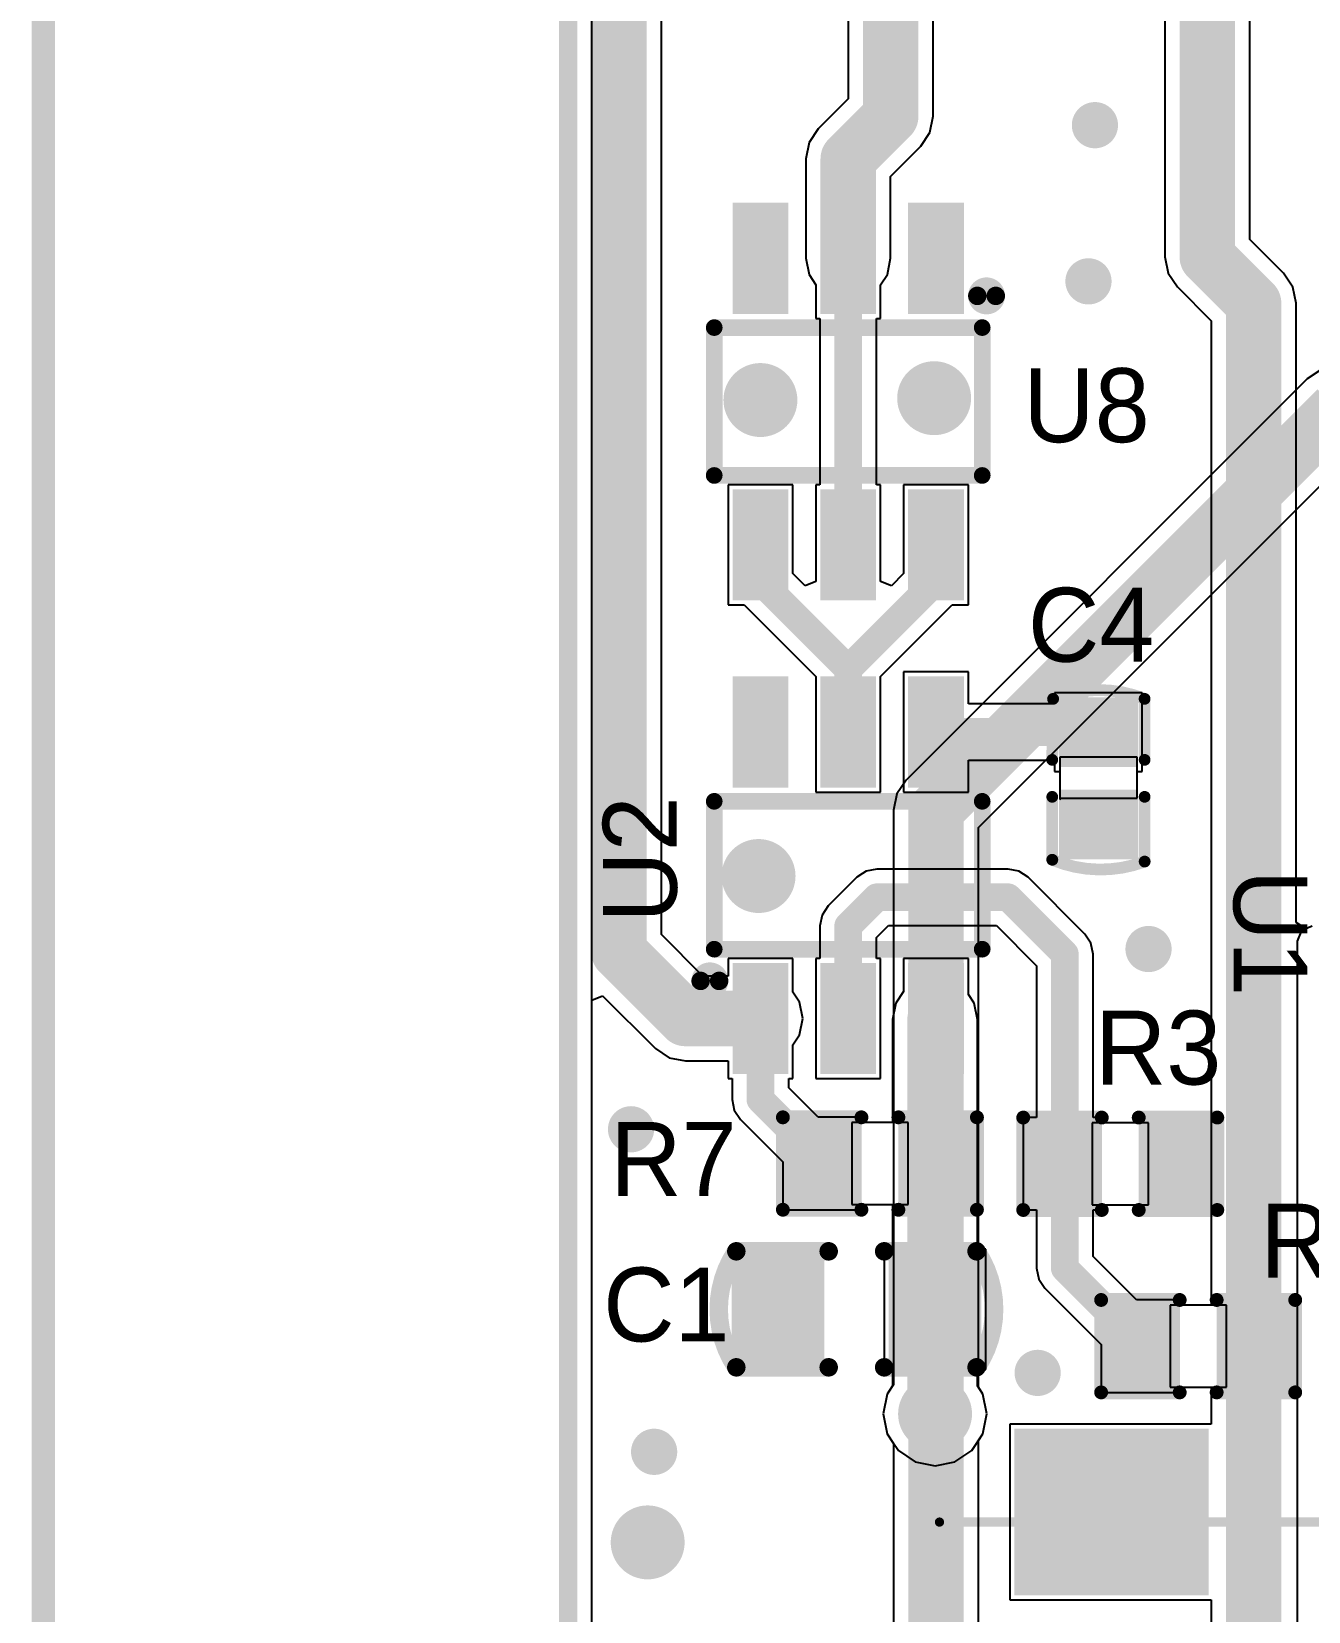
# Model space of a CAD drawing. Extents: x 10.58 to 11.54, y 9.91 to 15.27.
# Drawn here: x 10.598 to 11.142, y 11.037 to 11.71 of the extents above; entities that cross this region are included whole.
import ezdxf

# ---------------------------------------------------------------- set-up
doc = ezdxf.new("R2010")
doc.units = 0
doc.layers.get('0').update_dxf_attribs({"linetype": 'CONTINUOUS'})
for name, color, linetype in [('BOTTOMLAYER', 5, 'CONTINUOUS'), ('KEEPOUTLAYER', 6, 'CONTINUOUS'), ('MULTILAYER', 9, 'CONTINUOUS'), ('TOPLAYER', 1, 'CONTINUOUS'), ('TOPOVERLAY', 2, 'CONTINUOUS'), ('TOPPASTE', 8, 'CONTINUOUS'), ('TOPSOLDER', 216, 'CONTINUOUS'), ('VIAHOLELAYER', 16, 'CONTINUOUS')]:
    doc.layers.add(name, color=color, linetype=linetype)

# ---------------------------------------------------------------- blocks, each defined once
blk = doc.blocks.new('SOT_23_6L_8')
at = {"layer": 'TOPLAYER'}
for points in [[(-0.045276, 0.080709), (-0.045276, 0.041339), (-0.029528, 0.080709), (-0.029528, 0.041339)], [(-0.007874, 0.080709), (-0.007874, 0.041339), (0.007874, 0.080709), (0.007874, 0.041339)], [(0.029528, 0.080709), (0.029528, 0.041339), (0.045276, 0.080709), (0.045276, 0.041339)], [(-0.045276, -0.041339), (-0.045276, -0.080709), (-0.029528, -0.041339), (-0.029528, -0.080709)], [(-0.007874, -0.041339), (-0.007874, -0.080709), (0.007874, -0.041339), (0.007874, -0.080709)], [(0.029528, -0.041339), (0.029528, -0.080709), (0.045276, -0.041339), (0.045276, -0.080709)]]:
    blk.add_solid(points, dxfattribs=at)
at = {"layer": 'TOPOVERLAY', "const_width": 0.007087}
for points in [[(-0.057087, -0.031496), (-0.057087, 0.031496)], [(-0.057087, 0.031496), (0.057087, 0.031496)], [(0.057087, -0.031496), (0.057087, 0.031496)], [(-0.057087, -0.031496), (0.057087, -0.031496)]]:
    blk.add_lwpolyline(points, dxfattribs=at)
at = {"layer": 'TOPOVERLAY'}
for points, const_width in [([(-0.058858, 0.031496, 1), (-0.055315, 0.031496, 1)], 0.003543), ([(-0.058858, 0.031496, 1), (-0.055315, 0.031496, 1)], 0.003543), ([(0.055315, 0.031496, 1), (0.058858, 0.031496, 1)], 0.003543), ([(0.055315, 0.031496, 1), (0.058858, 0.031496, 1)], 0.003543), ([(-0.058858, -0.031496, 1), (-0.055315, -0.031496, 1)], 0.003543), ([(-0.058858, -0.031496, 1), (-0.055315, -0.031496, 1)], 0.003543), ([(0.055315, -0.031496, 1), (0.058858, -0.031496, 1)], 0.003543), ([(0.055315, -0.031496, 1), (0.058858, -0.031496, 1)], 0.003543), ([(-0.055, -0.045, 1), (-0.062874, -0.045, 1)], 0.007874), ([(-0.064842, -0.045, 1), (-0.060906, -0.045, 1)], 0.003937), ([(-0.056968, -0.045, 1), (-0.053032, -0.045, 1)], 0.003937)]:
    blk.add_lwpolyline(points, format="xyb", close=True, dxfattribs=dict(at, const_width=const_width))
at = {"layer": 'TOPPASTE'}
for points in [[(-0.045276, 0.080709), (-0.045276, 0.041339), (-0.029528, 0.080709), (-0.029528, 0.041339)], [(-0.007874, 0.080709), (-0.007874, 0.041339), (0.007874, 0.080709), (0.007874, 0.041339)], [(0.029528, 0.080709), (0.029528, 0.041339), (0.045276, 0.080709), (0.045276, 0.041339)], [(-0.045276, -0.041339), (-0.045276, -0.080709), (-0.029528, -0.041339), (-0.029528, -0.080709)], [(-0.007874, -0.041339), (-0.007874, -0.080709), (0.007874, -0.041339), (0.007874, -0.080709)], [(0.029528, -0.041339), (0.029528, -0.080709), (0.045276, -0.041339), (0.045276, -0.080709)]]:
    blk.add_solid(points, dxfattribs=at)
at = {"layer": 'TOPSOLDER'}
for points in [[(-0.049276, 0.084709), (-0.049276, 0.037339), (-0.025528, 0.084709), (-0.025528, 0.037339)], [(-0.011874, 0.084709), (-0.011874, 0.037339), (0.011874, 0.084709), (0.011874, 0.037339)], [(0.025528, 0.084709), (0.025528, 0.037339), (0.049276, 0.084709), (0.049276, 0.037339)], [(-0.049276, -0.037339), (-0.049276, -0.084709), (-0.025528, -0.037339), (-0.025528, -0.084709)], [(-0.011874, -0.037339), (-0.011874, -0.084709), (0.011874, -0.037339), (0.011874, -0.084709)], [(0.025528, -0.037339), (0.025528, -0.084709), (0.049276, -0.037339), (0.049276, -0.084709)]]:
    blk.add_solid(points, dxfattribs=at)
blk = doc.blocks.new('R_0402_32')
at = {"layer": 'TOPLAYER'}
for p, q in [((0.017, 0.0175), (-0.007, 0.0175)), ((-0.007, 0.0175), (-0.007, -0.0175)), ((0.017, -0.0175), (0.017, 0.0175)), ((-0.007, -0.0175), (0.017, -0.0175))]:
    blk.add_line(p, q, dxfattribs=at)
for points in [[(-0.006811, -0.01378), (-0.006811, 0.01378), (-0.030433, -0.01378), (-0.030433, 0.01378)], [(0.040433, -0.01378), (0.040433, 0.01378), (0.016811, -0.01378), (0.016811, 0.01378)]]:
    blk.add_solid(points, dxfattribs=at)
at = {"layer": 'TOPOVERLAY', "const_width": 0.005906}
for points in [[(-0.036339, 0.019685), (-0.002874, 0.019685)], [(-0.036339, -0.019685), (-0.036339, 0.019685)], [(0.012874, 0.019685), (0.046339, 0.019685)], [(0.046339, -0.019685), (0.046339, 0.019685)], [(-0.036339, -0.019685), (-0.002874, -0.019685)], [(0.012874, -0.019685), (0.046339, -0.019685)]]:
    blk.add_lwpolyline(points, dxfattribs=at)
at = {"layer": 'TOPOVERLAY', "const_width": 0.002953}
for points in [[(-0.037815, 0.019685, 1), (-0.034862, 0.019685, 1)], [(-0.037815, 0.019685, 1), (-0.034862, 0.019685, 1)], [(-0.00435, 0.019685, 1), (-0.001398, 0.019685, 1)], [(0.011398, 0.019685, 1), (0.01435, 0.019685, 1)], [(0.044862, 0.019685, 1), (0.047815, 0.019685, 1)], [(0.044862, 0.019685, 1), (0.047815, 0.019685, 1)], [(-0.037815, -0.019685, 1), (-0.034862, -0.019685, 1)], [(-0.037815, -0.019685, 1), (-0.034862, -0.019685, 1)], [(-0.00435, -0.019685, 1), (-0.001398, -0.019685, 1)], [(0.011398, -0.019685, 1), (0.01435, -0.019685, 1)], [(0.044862, -0.019685, 1), (0.047815, -0.019685, 1)], [(0.044862, -0.019685, 1), (0.047815, -0.019685, 1)]]:
    blk.add_lwpolyline(points, format="xyb", close=True, dxfattribs=at)
at = {"layer": 'TOPPASTE'}
for points in [[(-0.006811, -0.01378), (-0.006811, 0.01378), (-0.030433, -0.01378), (-0.030433, 0.01378)], [(0.040433, -0.01378), (0.040433, 0.01378), (0.016811, -0.01378), (0.016811, 0.01378)]]:
    blk.add_solid(points, dxfattribs=at)
at = {"layer": 'TOPSOLDER'}
for points in [[(-0.002811, -0.01778), (-0.002811, 0.01778), (-0.034433, -0.01778), (-0.034433, 0.01778)], [(0.044433, -0.01778), (0.044433, 0.01778), (0.012811, -0.01778), (0.012811, 0.01778)]]:
    blk.add_solid(points, dxfattribs=at)
blk = doc.blocks.new('R_0402_33')
at = {"layer": 'TOPLAYER'}
for p, q in [((0.017, 0.0175), (-0.007, 0.0175)), ((-0.007, 0.0175), (-0.007, -0.0175)), ((0.017, -0.0175), (0.017, 0.0175)), ((-0.007, -0.0175), (0.017, -0.0175))]:
    blk.add_line(p, q, dxfattribs=at)
for points in [[(-0.006811, -0.01378), (-0.006811, 0.01378), (-0.030433, -0.01378), (-0.030433, 0.01378)], [(0.040433, -0.01378), (0.040433, 0.01378), (0.016811, -0.01378), (0.016811, 0.01378)]]:
    blk.add_solid(points, dxfattribs=at)
at = {"layer": 'TOPOVERLAY', "const_width": 0.005906}
for points in [[(-0.002874, 0.019685), (-0.036339, 0.019685)], [(-0.036339, 0.019685), (-0.036339, -0.019685)], [(0.046339, 0.019685), (0.012874, 0.019685)], [(0.046339, 0.019685), (0.046339, -0.019685)], [(-0.002874, -0.019685), (-0.036339, -0.019685)], [(0.046339, -0.019685), (0.012874, -0.019685)]]:
    blk.add_lwpolyline(points, dxfattribs=at)
at = {"layer": 'TOPOVERLAY', "const_width": 0.002953}
for points in [[(-0.037815, 0.019685, 1), (-0.034862, 0.019685, 1)], [(-0.037815, 0.019685, 1), (-0.034862, 0.019685, 1)], [(-0.00435, 0.019685, 1), (-0.001398, 0.019685, 1)], [(0.011398, 0.019685, 1), (0.01435, 0.019685, 1)], [(0.044862, 0.019685, 1), (0.047815, 0.019685, 1)], [(0.044862, 0.019685, 1), (0.047815, 0.019685, 1)], [(-0.037815, -0.019685, 1), (-0.034862, -0.019685, 1)], [(-0.037815, -0.019685, 1), (-0.034862, -0.019685, 1)], [(-0.00435, -0.019685, 1), (-0.001398, -0.019685, 1)], [(0.011398, -0.019685, 1), (0.01435, -0.019685, 1)], [(0.044862, -0.019685, 1), (0.047815, -0.019685, 1)], [(0.044862, -0.019685, 1), (0.047815, -0.019685, 1)]]:
    blk.add_lwpolyline(points, format="xyb", close=True, dxfattribs=at)
at = {"layer": 'TOPPASTE'}
for points in [[(-0.006811, -0.01378), (-0.006811, 0.01378), (-0.030433, -0.01378), (-0.030433, 0.01378)], [(0.040433, -0.01378), (0.040433, 0.01378), (0.016811, -0.01378), (0.016811, 0.01378)]]:
    blk.add_solid(points, dxfattribs=at)
at = {"layer": 'TOPSOLDER'}
for points in [[(-0.002811, -0.01778), (-0.002811, 0.01778), (-0.034433, -0.01778), (-0.034433, 0.01778)], [(0.044433, -0.01778), (0.044433, 0.01778), (0.012811, -0.01778), (0.012811, 0.01778)]]:
    blk.add_solid(points, dxfattribs=at)
blk = doc.blocks.new('TU1501WNR_3PS_VOID___NL_37')
at = {"layer": 'TOPLAYER'}
for points in [[(0.074803, -0.00315), (0.102362, -0.00315), (0.074803, 0.130709), (0.102362, 0.130709)], [(0.133858, -0.00315), (0.161417, -0.00315), (0.133858, 0.130709), (0.161417, 0.130709)], [(0.192913, -0.00315), (0.220472, -0.00315), (0.192913, 0.130709), (0.220472, 0.130709)], [(-0.035827, -0.133402), (0.027165, -0.133402), (-0.035827, -0.058598), (0.027165, -0.058598)], [(0.268504, -0.133402), (0.331496, -0.133402), (0.268504, -0.058598), (0.331496, -0.058598)]]:
    blk.add_solid(points, dxfattribs=at)
at = {"layer": 'TOPOVERLAY', "const_width": 0.005906}
blk.add_lwpolyline([(0.054521, 0.047968, -64.078045), (0.054553, 0.049)], format="xyb", dxfattribs=at)
at = {"layer": 'TOPOVERLAY'}
for points, const_width in [([(0.053044, 0.047968, 1), (0.055997, 0.047968, 1)], 0.002953), ([(0.053076, 0.049, 1), (0.056029, 0.049, 1)], 0.002953), ([(-0.000984, 0, 1), (0.000984, 0, 1)], 0.001969), ([(-0.000984, 0, 1), (0.000984, 0, 1)], 0.001969), ([(0.294016, 0, 1), (0.295984, 0, 1)], 0.001969), ([(0.294016, 0, 1), (0.295984, 0, 1)], 0.001969), ([(-0.000984, -0.169291, 1), (0.000984, -0.169291, 1)], 0.001969), ([(-0.000984, -0.169291, 1), (0.000984, -0.169291, 1)], 0.001969), ([(0.294016, -0.169291, 1), (0.295984, -0.169291, 1)], 0.001969), ([(0.294016, -0.169291, 1), (0.295984, -0.169291, 1)], 0.001969)]:
    blk.add_lwpolyline(points, format="xyb", close=True, dxfattribs=dict(at, const_width=const_width))
at = {"layer": 'TOPOVERLAY', "const_width": 0.003937}
for points in [[(0.295, 0), (0, 0)], [(0, -0.169291), (0, 0)], [(0.295, -0.169291), (0.295, 0)], [(0.295, -0.169291), (0, -0.169291)]]:
    blk.add_lwpolyline(points, dxfattribs=at)
at = {"layer": 'TOPPASTE'}
for points in [[(0.074803, -0.00315), (0.102362, -0.00315), (0.074803, 0.130709), (0.102362, 0.130709)], [(0.133858, -0.00315), (0.161417, -0.00315), (0.133858, 0.130709), (0.161417, 0.130709)], [(0.192913, -0.00315), (0.220472, -0.00315), (0.192913, 0.130709), (0.220472, 0.130709)], [(-0.035827, -0.133402), (0.027165, -0.133402), (-0.035827, -0.058598), (0.027165, -0.058598)], [(0.268504, -0.133402), (0.331496, -0.133402), (0.268504, -0.058598), (0.331496, -0.058598)]]:
    blk.add_solid(points, dxfattribs=at)
at = {"layer": 'TOPSOLDER'}
for points in [[(0.070803, -0.00715), (0.106362, -0.00715), (0.070803, 0.134709), (0.106362, 0.134709)], [(0.129858, -0.00715), (0.165417, -0.00715), (0.129858, 0.134709), (0.165417, 0.134709)], [(0.188913, -0.00715), (0.224472, -0.00715), (0.188913, 0.134709), (0.224472, 0.134709)], [(-0.039827, -0.137402), (0.031165, -0.137402), (-0.039827, -0.054599), (0.031165, -0.054599)], [(0.264504, -0.137402), (0.335496, -0.137402), (0.264504, -0.054599), (0.335496, -0.054599)]]:
    blk.add_solid(points, dxfattribs=at)
blk = doc.blocks.new('C_0402_48')
at = {"layer": 'TOPLAYER'}
for p, q in [((0.008518, 0.0165), (-0.008982, 0.0165)), ((-0.008982, 0.0165), (-0.008982, -0.0165)), ((0.008518, -0.016), (0.008518, 0.0165)), ((-0.008982, -0.0165), (0.009018, -0.0165)), ((0.009018, -0.0165), (0.008518, -0.016))]:
    blk.add_line(p, q, dxfattribs=at)
for points in [[(-0.00884, -0.012795), (-0.00884, 0.012795), (-0.030494, -0.012795), (-0.030494, 0.012795)], [(0.03053, -0.012795), (0.03053, 0.012795), (0.008876, -0.012795), (0.008876, 0.012795)]]:
    blk.add_solid(points, dxfattribs=at)
at = {"layer": 'TOPOVERLAY', "const_width": 0.005}
for points in [[(-0.03382, -0.019341, -0.193022), (-0.033854, 0.01965)], [(0.035464, 0.019716, -0.191665), (0.034708, -0.019637)]]:
    blk.add_lwpolyline(points, format="xyb", dxfattribs=at)
at = {"layer": 'TOPOVERLAY', "const_width": 0.0025}
for points in [[(-0.035104, 0.01965, 1), (-0.032604, 0.01965, 1)], [(-0.03509, 0.019685, 1), (-0.03259, 0.019685, 1)], [(-0.009106, 0.019685, 1), (-0.006606, 0.019685, 1)], [(0.006642, 0.019685, 1), (0.009142, 0.019685, 1)], [(0.034214, 0.019716, 1), (0.036714, 0.019716, 1)], [(0.034225, 0.019685, 1), (0.036726, 0.019685, 1)], [(-0.03509, -0.019291, 1), (-0.03259, -0.019291, 1)], [(-0.03507, -0.019341, 1), (-0.03257, -0.019341, 1)], [(-0.009106, -0.019685, 1), (-0.006606, -0.019685, 1)], [(0.006642, -0.019685, 1), (0.009142, -0.019685, 1)], [(0.033438, -0.019685, 1), (0.035938, -0.019685, 1)], [(0.033458, -0.019637, 1), (0.035958, -0.019637, 1)]]:
    blk.add_lwpolyline(points, format="xyb", close=True, dxfattribs=at)
at = {"layer": 'TOPOVERLAY', "const_width": 0.005}
for points in [[(-0.007856, 0.019685), (-0.03384, 0.019685)], [(0.035476, 0.019685), (0.007892, 0.019685)], [(-0.007856, -0.019685), (-0.03384, -0.019291)], [(0.034688, -0.019685), (0.007892, -0.019685)]]:
    blk.add_lwpolyline(points, dxfattribs=at)
at = {"layer": 'TOPPASTE'}
for points in [[(-0.00884, -0.012795), (-0.00884, 0.012795), (-0.030494, -0.012795), (-0.030494, 0.012795)], [(0.03053, -0.012795), (0.03053, 0.012795), (0.008876, -0.012795), (0.008876, 0.012795)]]:
    blk.add_solid(points, dxfattribs=at)
at = {"layer": 'TOPSOLDER'}
for points in [[(-0.00484, -0.016795), (-0.00484, 0.016795), (-0.034494, -0.016795), (-0.034494, 0.016795)], [(0.03453, -0.016795), (0.03453, 0.016795), (0.004876, -0.016795), (0.004876, 0.016795)]]:
    blk.add_solid(points, dxfattribs=at)
blk = doc.blocks.new('C_0603_51')
at = {"layer": 'TOPLAYER'}
for points in [[(-0.017717, -0.019685), (-0.017717, 0.019685), (-0.049213, -0.019685), (-0.049213, 0.019685)], [(0.049213, -0.019685), (0.049213, 0.019685), (0.017717, -0.019685), (0.017717, 0.019685)]]:
    blk.add_solid(points, dxfattribs=at)
at = {"layer": 'TOPOVERLAY', "const_width": 0.007874}
for points in [[(-0.051181, -0.024708, -0.302775), (-0.051181, 0.024708)], [(0.051181, 0.024708, -0.302775), (0.051181, -0.024708)]]:
    blk.add_lwpolyline(points, format="xyb", dxfattribs=at)
at = {"layer": 'TOPOVERLAY', "const_width": 0.003937}
for points in [[(-0.05315, 0.024708, 1), (-0.049213, 0.024708, 1)], [(-0.05315, 0.024708, 1), (-0.049213, 0.024708, 1)], [(-0.01378, 0.024708, 1), (-0.009843, 0.024708, 1)], [(0.009843, 0.024708, 1), (0.01378, 0.024708, 1)], [(0.049213, 0.024708, 1), (0.05315, 0.024708, 1)], [(0.049213, 0.024708, 1), (0.05315, 0.024708, 1)], [(-0.05315, -0.024708, 1), (-0.049213, -0.024708, 1)], [(-0.05315, -0.024708, 1), (-0.049213, -0.024708, 1)], [(-0.01378, -0.024708, 1), (-0.009843, -0.024708, 1)], [(0.009843, -0.024708, 1), (0.01378, -0.024708, 1)], [(0.049213, -0.024708, 1), (0.05315, -0.024708, 1)], [(0.049213, -0.024708, 1), (0.05315, -0.024708, 1)]]:
    blk.add_lwpolyline(points, format="xyb", close=True, dxfattribs=at)
at = {"layer": 'TOPOVERLAY', "const_width": 0.007874}
for points in [[(-0.011811, 0.024708), (-0.051181, 0.024708)], [(0.051181, 0.024708), (0.011811, 0.024708)], [(-0.011811, -0.024708), (-0.051181, -0.024708)], [(0.051181, -0.024708), (0.011811, -0.024708)]]:
    blk.add_lwpolyline(points, dxfattribs=at)
at = {"layer": 'TOPPASTE'}
for points in [[(-0.017717, -0.019685), (-0.017717, 0.019685), (-0.049213, -0.019685), (-0.049213, 0.019685)], [(0.049213, -0.019685), (0.049213, 0.019685), (0.017717, -0.019685), (0.017717, 0.019685)]]:
    blk.add_solid(points, dxfattribs=at)
at = {"layer": 'TOPSOLDER'}
for points in [[(-0.013717, -0.023685), (-0.013717, 0.023685), (-0.053213, -0.023685), (-0.053213, 0.023685)], [(0.053213, -0.023685), (0.053213, 0.023685), (0.013717, -0.023685), (0.013717, 0.023685)]]:
    blk.add_solid(points, dxfattribs=at)
blk = doc.blocks.new('R_0402_56')
at = {"layer": 'TOPLAYER'}
for p, q in [((0.017, 0.0175), (-0.007, 0.0175)), ((-0.007, 0.0175), (-0.007, -0.0175)), ((0.017, -0.0175), (0.017, 0.0175)), ((-0.007, -0.0175), (0.017, -0.0175))]:
    blk.add_line(p, q, dxfattribs=at)
for points in [[(-0.006811, -0.01378), (-0.006811, 0.01378), (-0.030433, -0.01378), (-0.030433, 0.01378)], [(0.040433, -0.01378), (0.040433, 0.01378), (0.016811, -0.01378), (0.016811, 0.01378)]]:
    blk.add_solid(points, dxfattribs=at)
at = {"layer": 'TOPOVERLAY', "const_width": 0.005906}
for points in [[(-0.036339, 0.019685), (-0.002874, 0.019685)], [(-0.036339, -0.019685), (-0.036339, 0.019685)], [(0.012874, 0.019685), (0.046339, 0.019685)], [(0.046339, -0.019685), (0.046339, 0.019685)], [(-0.036339, -0.019685), (-0.002874, -0.019685)], [(0.012874, -0.019685), (0.046339, -0.019685)]]:
    blk.add_lwpolyline(points, dxfattribs=at)
at = {"layer": 'TOPOVERLAY', "const_width": 0.002953}
for points in [[(-0.037815, 0.019685, 1), (-0.034862, 0.019685, 1)], [(-0.037815, 0.019685, 1), (-0.034862, 0.019685, 1)], [(-0.00435, 0.019685, 1), (-0.001398, 0.019685, 1)], [(0.011398, 0.019685, 1), (0.01435, 0.019685, 1)], [(0.044862, 0.019685, 1), (0.047815, 0.019685, 1)], [(0.044862, 0.019685, 1), (0.047815, 0.019685, 1)], [(-0.037815, -0.019685, 1), (-0.034862, -0.019685, 1)], [(-0.037815, -0.019685, 1), (-0.034862, -0.019685, 1)], [(-0.00435, -0.019685, 1), (-0.001398, -0.019685, 1)], [(0.011398, -0.019685, 1), (0.01435, -0.019685, 1)], [(0.044862, -0.019685, 1), (0.047815, -0.019685, 1)], [(0.044862, -0.019685, 1), (0.047815, -0.019685, 1)]]:
    blk.add_lwpolyline(points, format="xyb", close=True, dxfattribs=at)
at = {"layer": 'TOPPASTE'}
for points in [[(-0.006811, -0.01378), (-0.006811, 0.01378), (-0.030433, -0.01378), (-0.030433, 0.01378)], [(0.040433, -0.01378), (0.040433, 0.01378), (0.016811, -0.01378), (0.016811, 0.01378)]]:
    blk.add_solid(points, dxfattribs=at)
at = {"layer": 'TOPSOLDER'}
for points in [[(-0.002811, -0.01778), (-0.002811, 0.01778), (-0.034433, -0.01778), (-0.034433, 0.01778)], [(0.044433, -0.01778), (0.044433, 0.01778), (0.012811, -0.01778), (0.012811, 0.01778)]]:
    blk.add_solid(points, dxfattribs=at)
blk = doc.blocks.new('SOT_23_6L_61')
at = {"layer": 'TOPLAYER'}
for points in [[(-0.045276, 0.080709), (-0.045276, 0.041339), (-0.029528, 0.080709), (-0.029528, 0.041339)], [(-0.007874, 0.080709), (-0.007874, 0.041339), (0.007874, 0.080709), (0.007874, 0.041339)], [(0.029528, 0.080709), (0.029528, 0.041339), (0.045276, 0.080709), (0.045276, 0.041339)], [(-0.045276, -0.041339), (-0.045276, -0.080709), (-0.029528, -0.041339), (-0.029528, -0.080709)], [(-0.007874, -0.041339), (-0.007874, -0.080709), (0.007874, -0.041339), (0.007874, -0.080709)], [(0.029528, -0.041339), (0.029528, -0.080709), (0.045276, -0.041339), (0.045276, -0.080709)]]:
    blk.add_solid(points, dxfattribs=at)
at = {"layer": 'TOPOVERLAY', "const_width": 0.007087}
for points in [[(-0.057087, 0.031496), (-0.057087, -0.031496)], [(0.057087, 0.031496), (-0.057087, 0.031496)], [(0.057087, 0.031496), (0.057087, -0.031496)], [(0.057087, -0.031496), (-0.057087, -0.031496)]]:
    blk.add_lwpolyline(points, dxfattribs=at)
at = {"layer": 'TOPOVERLAY'}
for points, const_width in [([(-0.058858, 0.031496, 1), (-0.055315, 0.031496, 1)], 0.003543), ([(-0.058858, 0.031496, 1), (-0.055315, 0.031496, 1)], 0.003543), ([(0.055315, 0.031496, 1), (0.058858, 0.031496, 1)], 0.003543), ([(0.055315, 0.031496, 1), (0.058858, 0.031496, 1)], 0.003543), ([(-0.058858, -0.031496, 1), (-0.055315, -0.031496, 1)], 0.003543), ([(-0.058858, -0.031496, 1), (-0.055315, -0.031496, 1)], 0.003543), ([(0.055315, -0.031496, 1), (0.058858, -0.031496, 1)], 0.003543), ([(0.055315, -0.031496, 1), (0.058858, -0.031496, 1)], 0.003543), ([(-0.055, -0.045, 1), (-0.062874, -0.045, 1)], 0.007874), ([(-0.064842, -0.045, 1), (-0.060906, -0.045, 1)], 0.003937), ([(-0.056968, -0.045, 1), (-0.053032, -0.045, 1)], 0.003937)]:
    blk.add_lwpolyline(points, format="xyb", close=True, dxfattribs=dict(at, const_width=const_width))
at = {"layer": 'TOPPASTE'}
for points in [[(-0.045276, 0.080709), (-0.045276, 0.041339), (-0.029528, 0.080709), (-0.029528, 0.041339)], [(-0.007874, 0.080709), (-0.007874, 0.041339), (0.007874, 0.080709), (0.007874, 0.041339)], [(0.029528, 0.080709), (0.029528, 0.041339), (0.045276, 0.080709), (0.045276, 0.041339)], [(-0.045276, -0.041339), (-0.045276, -0.080709), (-0.029528, -0.041339), (-0.029528, -0.080709)], [(-0.007874, -0.041339), (-0.007874, -0.080709), (0.007874, -0.041339), (0.007874, -0.080709)], [(0.029528, -0.041339), (0.029528, -0.080709), (0.045276, -0.041339), (0.045276, -0.080709)]]:
    blk.add_solid(points, dxfattribs=at)
at = {"layer": 'TOPSOLDER'}
for points in [[(-0.049276, 0.084709), (-0.049276, 0.037339), (-0.025528, 0.084709), (-0.025528, 0.037339)], [(-0.011874, 0.084709), (-0.011874, 0.037339), (0.011874, 0.084709), (0.011874, 0.037339)], [(0.025528, 0.084709), (0.025528, 0.037339), (0.049276, 0.084709), (0.049276, 0.037339)], [(-0.049276, -0.037339), (-0.049276, -0.084709), (-0.025528, -0.037339), (-0.025528, -0.084709)], [(-0.011874, -0.037339), (-0.011874, -0.084709), (0.011874, -0.037339), (0.011874, -0.084709)], [(0.025528, -0.037339), (0.025528, -0.084709), (0.049276, -0.037339), (0.049276, -0.084709)]]:
    blk.add_solid(points, dxfattribs=at)

msp = doc.modelspace()

# ---------------------------------------------------------------- linework, layer by layer
at = {"layer": 'BOTTOMLAYER'}
for p, q in [((10.836504, 10.348354), (10.836504, 12.641469)), ((11.141255, 11.562117), (10.970389, 11.391251)), ((11.147115, 11.566033), (11.141255, 11.562117)), ((11.001226, 11.370996), (11.16151, 11.531281)), ((10.970389, 11.391251), (10.966473, 11.385391)), ((10.966473, 11.385391), (10.965098, 11.378479)), ((10.965098, 11.378479), (10.965098, 11.378479)), ((10.965098, 11.378479), (10.965098, 11.378479)), ((10.965098, 11.378479), (10.965098, 11.378478)), ((10.965098, 11.378478), (10.965098, 11.378478)), ((10.965098, 11.378478), (10.965098, 11.133773)), ((11.001226, 11.132581), (11.001226, 11.370996)), ((11.138878, 11.327093), (11.137006, 11.322573)), ((11.143398, 11.328965), (11.138878, 11.327093)), ((11.137006, 11.322573), (11.137006, 10.696589)), ((10.965098, 11.133773), (10.962366, 11.129685)), ((11.003161, 11.129685), (11.001226, 11.132581)), ((10.962366, 11.129685), (10.960686, 11.121236)), ((11.004841, 11.121236), (11.003161, 11.129685)), ((10.960686, 11.121236), (10.962366, 11.112787)), ((11.003161, 11.112787), (11.004841, 11.121236)), ((10.962366, 11.112787), (10.965098, 11.108699)), ((11.001226, 11.109891), (11.003161, 11.112787)), ((10.965098, 11.108699), (10.965098, 10.544087)), ((11.001226, 10.551569), (11.001226, 11.109891))]:
    msp.add_line(p, q, dxfattribs=at)
for points, const_width in [([(11.045957, 11.670211, 1), (11.0558, 11.670211, 1)], 0.009843), ([(11.043201, 11.603675, 1), (11.053044, 11.603675, 1)], 0.009843), ([(10.90048, 11.553126, 1), (10.916228, 11.553126, 1)], 0.015748), ([(10.974496, 11.553913, 1), (10.990244, 11.553913, 1)], 0.015748), ([(10.977256, 11.378478, 1), (10.989067, 11.378478, 1)], 0.011811), ([(10.977256, 11.378478, 1), (10.989067, 11.378478, 1)], 0.011811), ([(10.899693, 11.35037, 1), (10.915441, 11.35037, 1)], 0.015748), ([(11.068787, 11.319268, 1), (11.07863, 11.319268, 1)], 0.009843), ([(10.848315, 11.242496, 1), (10.858157, 11.242496, 1)], 0.009843), ([(11.021548, 11.138715, 1), (11.03139, 11.138715, 1)], 0.009843), ([(10.974889, 11.121236, 1), (10.990638, 11.121236, 1)], 0.015748), ([(10.858157, 11.105094, 1), (10.868, 11.105094, 1)], 0.009843), ([(10.852449, 11.066512, 1), (10.868197, 11.066512, 1)], 0.015748)]:
    msp.add_lwpolyline(points, format="xyb", close=True, dxfattribs=dict(at, const_width=const_width))
at = {"layer": 'BOTTOMLAYER', "const_width": 0.023622}
for points in [[(10.983162, 11.378478), (11.154028, 11.549345)], [(10.983162, 10.544087), (10.983162, 11.378478)]]:
    msp.add_lwpolyline(points, dxfattribs=at)
at = {"layer": 'KEEPOUTLAYER'}
for points, const_width in [([(10.826469, 10.338318), (10.826469, 12.641469)], 0.007874), ([(10.602847, 10.338318), (10.602847, 12.473279)], 0.01)]:
    msp.add_lwpolyline(points, dxfattribs=dict(at, const_width=const_width))
at = {"layer": 'MULTILAYER'}
for points, const_width in [([(11.045957, 11.670211, 1), (11.0558, 11.670211, 1)], 0.009843), ([(11.043201, 11.603675, 1), (11.053044, 11.603675, 1)], 0.009843), ([(10.90048, 11.553126, 1), (10.916228, 11.553126, 1)], 0.015748), ([(10.974496, 11.553913, 1), (10.990244, 11.553913, 1)], 0.015748), ([(10.899693, 11.35037, 1), (10.915441, 11.35037, 1)], 0.015748), ([(11.068787, 11.319268, 1), (11.07863, 11.319268, 1)], 0.009843), ([(10.848315, 11.242496, 1), (10.858157, 11.242496, 1)], 0.009843), ([(11.021548, 11.138715, 1), (11.03139, 11.138715, 1)], 0.009843), ([(10.974889, 11.121236, 1), (10.990638, 11.121236, 1)], 0.015748), ([(10.858157, 11.105094, 1), (10.868, 11.105094, 1)], 0.009843), ([(10.852449, 11.066512, 1), (10.868197, 11.066512, 1)], 0.015748)]:
    msp.add_lwpolyline(points, format="xyb", close=True, dxfattribs=dict(at, const_width=const_width))
at = {"layer": 'TOPLAYER'}
for p, q in [((11.080695, 11.956595), (11.080695, 11.614063)), ((11.116822, 11.621545), (11.116822, 11.956595)), ((10.945807, 11.787927), (10.945807, 11.681469)), ((10.981934, 11.673987), (10.981934, 11.780445)), ((10.866186, 11.325425), (10.866186, 11.717725)), ((10.945807, 11.681469), (10.932987, 11.66865)), ((10.980559, 11.667075), (10.981934, 11.673987)), ((10.929072, 11.66279), (10.927697, 11.655877)), ((10.932987, 11.66865), (10.929072, 11.66279)), ((10.976643, 11.661214), (10.980559, 11.667075)), ((10.927697, 11.655877), (10.927697, 11.613518)), ((10.963824, 11.648395), (10.976643, 11.661214)), ((10.963824, 11.613518), (10.963824, 11.648395)), ((11.131255, 11.607112), (11.116822, 11.621545)), ((10.927697, 11.613518), (10.929072, 11.606605)), ((10.962449, 11.606605), (10.963824, 11.613518)), ((11.080695, 11.614063), (11.080695, 11.614063)), ((11.080695, 11.614063), (11.080695, 11.614063)), ((11.080695, 11.614063), (11.08207, 11.60715)), ((10.929072, 11.606605), (10.931981, 11.602251)), ((10.931981, 11.602251), (10.931981, 11.587927)), ((10.95954, 11.602251), (10.962449, 11.606605)), ((10.95954, 11.587927), (10.95954, 11.602251)), ((11.08207, 11.60715), (11.085986, 11.60129)), ((11.135171, 11.601252), (11.131255, 11.607112)), ((11.085986, 11.60129), (11.100419, 11.586857)), ((11.136546, 11.594339), (11.135171, 11.601252)), ((11.136546, 11.330627), (11.136546, 11.594339)), ((10.931981, 11.587927), (10.933718, 11.587927)), ((10.933718, 11.587927), (10.933718, 11.517061)), ((10.957803, 11.517061), (10.957803, 11.587927)), ((10.957803, 11.587927), (10.95954, 11.587927)), ((11.100419, 11.586857), (11.100419, 11.167594)), ((10.922138, 11.517061), (10.894579, 11.517061)), ((10.894579, 11.517061), (10.894579, 11.46588)), ((10.922138, 11.479207), (10.922138, 11.517061)), ((10.933718, 11.517061), (10.931981, 11.517061)), ((10.931981, 11.517061), (10.931981, 11.475897)), ((10.95954, 11.517061), (10.957803, 11.517061)), ((10.95954, 11.475897), (10.95954, 11.517061)), ((10.996942, 11.517061), (10.969383, 11.517061)), ((10.969383, 11.517061), (10.969383, 11.479207)), ((10.996942, 11.46588), (10.996942, 11.517061)), ((10.927361, 11.473984), (10.922138, 11.479207)), ((10.931981, 11.475897), (10.927361, 11.473984)), ((10.964159, 11.473984), (10.95954, 11.475897)), ((10.969383, 11.479207), (10.964159, 11.473984)), ((10.894579, 11.46588), (10.901404, 11.46588)), ((10.901404, 11.46588), (10.931981, 11.435303)), ((10.95954, 11.435303), (10.990117, 11.46588)), ((10.990117, 11.46588), (10.996942, 11.46588)), ((10.931981, 11.435303), (10.931981, 11.386128)), ((10.95954, 11.386128), (10.95954, 11.435303)), ((10.996942, 11.437309), (10.969383, 11.437309)), ((10.969383, 11.437309), (10.969383, 11.386128)), ((10.996942, 11.42376), (10.996942, 11.437309)), ((11.071061, 11.428394), (11.03366, 11.428394)), ((11.03366, 11.428394), (11.03366, 11.42376)), ((11.071061, 11.394929), (11.071061, 11.428394)), ((11.03366, 11.42376), (10.996942, 11.42376)), ((10.996942, 11.386128), (10.996942, 11.399676)), ((10.996942, 11.399676), (11.03366, 11.399676)), ((11.03366, 11.399676), (11.03366, 11.394929)), ((11.03366, 11.394929), (11.03586, 11.394929)), ((11.03586, 11.394929), (11.03586, 11.382976)), ((11.06886, 11.383476), (11.06886, 11.394929)), ((11.06886, 11.394929), (11.071061, 11.394929)), ((10.931981, 11.386128), (10.95954, 11.386128)), ((10.969383, 11.386128), (10.996942, 11.386128)), ((11.03586, 11.382976), (11.03636, 11.383476)), ((11.03636, 11.383476), (11.06886, 11.383476)), ((10.95797, 11.353357), (10.953361, 11.352441)), ((11.013865, 11.353357), (10.95797, 11.353357)), ((11.013866, 11.353357), (11.013865, 11.353357)), ((11.018474, 11.352441), (11.013866, 11.353357)), ((10.949454, 11.34983), (10.937245, 11.337621)), ((10.949455, 11.34983), (10.949454, 11.34983)), ((10.951797, 11.351395), (10.949455, 11.34983)), ((10.953361, 11.352441), (10.951797, 11.351395)), ((11.022381, 11.34983), (11.018474, 11.352441)), ((11.046553, 11.325658), (11.022381, 11.34983)), ((10.934635, 11.333714), (10.933718, 11.329105)), ((10.937245, 11.337621), (10.934635, 11.333714)), ((10.933718, 11.329105), (10.933718, 11.329105)), ((10.933718, 11.329105), (10.933718, 11.315261)), ((10.957803, 11.324117), (10.962958, 11.329272)), ((10.962958, 11.329272), (11.008878, 11.329272)), ((11.008878, 11.329272), (11.025996, 11.312154)), ((11.140703, 11.327849), (11.136546, 11.330627)), ((11.143398, 11.328965), (11.140703, 11.327849)), ((10.883877, 11.307734), (10.866186, 11.325425)), ((10.957803, 11.315261), (10.957803, 11.324117)), ((11.046554, 11.325658), (11.046553, 11.325658)), ((11.049164, 11.321751), (11.046554, 11.325658)), ((11.050081, 11.317142), (11.049164, 11.321751)), ((10.922138, 11.315261), (10.894579, 11.315261)), ((10.894579, 11.315261), (10.894579, 11.307734)), ((10.922138, 11.300937), (10.922138, 11.315261)), ((10.933718, 11.315261), (10.931981, 11.315261)), ((10.931981, 11.315261), (10.931981, 11.26408)), ((10.95954, 11.315261), (10.957803, 11.315261)), ((10.95954, 11.26408), (10.95954, 11.315261)), ((10.996942, 11.315261), (10.969383, 11.315261)), ((10.969383, 11.315261), (10.969383, 11.301135)), ((10.996942, 11.299942), (10.996942, 11.315261)), ((11.050081, 11.247479), (11.050081, 11.317142)), ((11.050081, 11.317142), (11.050081, 11.317142)), ((10.894579, 11.307734), (10.883877, 11.307734)), ((11.025996, 11.312154), (11.025996, 11.247479)), ((10.836504, 11.297483), (10.841124, 11.299396)), ((10.841124, 11.299396), (10.863622, 11.276898)), ((10.925047, 11.296583), (10.922138, 11.300937)), ((10.969383, 11.301135), (10.966075, 11.296185)), ((10.999452, 11.296185), (10.996942, 11.299942)), ((10.836504, 10.348354), (10.836504, 11.297483)), ((10.926422, 11.289671), (10.925047, 11.296583)), ((10.966075, 11.296185), (10.9647, 11.289272)), ((11.000827, 11.289272), (10.999452, 11.296185)), ((10.925047, 11.282758), (10.926422, 11.289671)), ((10.9647, 11.289272), (10.9647, 11.245394)), ((11.000827, 11.191385), (11.000827, 11.289272)), ((10.922138, 11.278404), (10.925047, 11.282758)), ((10.863622, 11.276898), (10.869482, 11.272982)), ((10.869482, 11.272982), (10.876395, 11.271607)), ((10.922138, 11.26408), (10.922138, 11.278404)), ((10.876395, 11.271607), (10.894579, 11.271607)), ((10.894579, 11.271607), (10.894579, 11.26408)), ((10.894579, 11.26408), (10.896316, 11.26408)), ((10.896316, 11.26408), (10.896316, 11.255174)), ((10.920401, 11.260162), (10.920401, 11.26408)), ((10.920401, 11.26408), (10.922138, 11.26408)), ((10.932984, 11.247579), (10.920401, 11.260162)), ((10.931981, 11.26408), (10.95954, 11.26408)), ((10.896316, 11.255174), (10.896316, 11.255174)), ((10.896316, 11.255174), (10.897233, 11.250566)), ((10.897233, 11.250566), (10.899843, 11.246659)), ((10.899843, 11.246659), (10.917922, 11.22858)), ((10.953355, 11.247579), (10.932984, 11.247579)), ((10.953355, 11.245394), (10.953355, 11.247579)), ((10.9647, 11.245394), (10.953355, 11.245394)), ((11.025996, 11.247479), (11.020322, 11.247479)), ((11.020322, 11.247479), (11.020322, 11.208109)), ((11.055755, 11.247479), (11.050081, 11.247479)), ((11.055755, 11.245294), (11.055755, 11.247479)), ((11.07366, 11.245294), (11.055755, 11.245294)), ((11.07366, 11.210294), (11.07366, 11.245294)), ((10.917922, 11.22858), (10.917922, 11.208209)), ((10.917922, 11.208209), (10.953355, 11.208209)), ((10.953355, 11.208209), (10.953355, 11.210394)), ((10.953355, 11.210394), (10.9647, 11.210394)), ((10.9647, 11.210394), (10.9647, 11.191385)), ((11.020322, 11.208109), (11.025996, 11.208109)), ((11.025996, 11.208109), (11.025996, 11.183295)), ((11.050081, 11.188282), (11.050081, 11.208109)), ((11.050081, 11.208109), (11.055755, 11.208109)), ((11.055755, 11.208109), (11.055755, 11.210294)), ((11.055755, 11.210294), (11.07366, 11.210294)), ((10.9647, 11.191385), (10.961071, 11.191385)), ((10.961071, 11.191385), (10.961071, 11.140204)), ((11.004378, 11.191385), (11.000827, 11.191385)), ((11.004378, 11.140204), (11.004378, 11.191385)), ((11.068584, 11.169779), (11.050081, 11.188282)), ((11.025996, 11.183295), (11.025996, 11.183294)), ((11.025996, 11.183294), (11.026913, 11.178686)), ((11.026913, 11.178686), (11.029523, 11.174779)), ((11.029523, 11.174779), (11.053522, 11.15078)), ((11.088955, 11.169779), (11.068584, 11.169779)), ((11.088955, 11.167594), (11.088955, 11.169779)), ((11.100419, 11.167594), (11.088955, 11.167594)), ((11.053522, 11.15078), (11.053522, 11.130409)), ((10.961071, 11.140204), (10.9647, 11.140204)), ((10.9647, 11.140204), (10.9647, 11.133177)), ((11.000827, 11.133177), (11.000827, 11.140204)), ((11.000827, 11.140204), (11.004378, 11.140204)), ((10.9647, 11.133177), (10.962366, 11.129685)), ((11.003161, 11.129685), (11.000827, 11.133177)), ((11.088955, 11.130409), (11.088955, 11.132594)), ((11.088955, 11.132594), (11.100419, 11.132594)), ((11.100419, 11.132594), (11.100419, 11.116901)), ((10.962366, 11.129685), (10.960686, 11.121236)), ((11.004841, 11.121236), (11.003161, 11.129685)), ((11.053522, 11.130409), (11.088955, 11.130409)), ((10.960686, 11.121236), (10.962366, 11.112787)), ((11.003161, 11.112787), (11.004841, 11.121236)), ((10.962366, 11.112787), (10.967152, 11.105625)), ((10.998375, 11.105625), (11.003161, 11.112787)), ((11.100419, 11.116901), (11.014627, 11.116901)), ((11.014627, 11.116901), (11.014627, 11.042098)), ((10.967152, 11.105625), (10.974315, 11.100839)), ((10.991212, 11.100839), (10.998375, 11.105625)), ((10.974315, 11.100839), (10.982764, 11.099158)), ((10.982764, 11.099158), (10.991212, 11.100839)), ((11.014627, 11.042098), (11.100419, 11.042098)), ((11.100419, 11.042098), (11.100419, 10.998977))]:
    msp.add_line(p, q, dxfattribs=at)
for points, const_width in [([(11.098759, 11.614063), (11.098759, 12.012501)], 0.023622), ([(10.963871, 11.673987), (10.963871, 11.787927)], 0.023622), ([(10.848123, 11.317943), (10.848123, 11.753449)], 0.023622), ([(10.94576, 11.655877), (10.963871, 11.673987)], 0.023622), ([(10.94576, 11.613518), (10.94576, 11.655877)], 0.023622), ([(11.098759, 11.614063), (11.118482, 11.594339)], 0.023622), ([(10.94576, 11.491471), (10.94576, 11.613518)], 0.011811), ([(11.118482, 11.150094), (11.118482, 11.594339)], 0.023622), ([(10.908359, 11.475956), (10.908359, 11.491471)], 0.011811), ([(10.983162, 11.475956), (10.983162, 11.491471)], 0.011811), ([(10.908359, 11.475956), (10.94576, 11.438554)], 0.011811), ([(10.94576, 11.438554), (10.983162, 11.475956)], 0.011811), ([(10.94576, 11.411718), (10.94576, 11.438554)], 0.011811), ([(10.983162, 11.411718), (11.052304, 11.411718)], 0.011811), ([(10.94576, 11.329105), (10.95797, 11.341315)], 0.011811), ([(10.95797, 11.341315), (11.013866, 11.341315)], 0.011811), ([(11.013866, 11.341315), (11.038038, 11.317142)], 0.011811), ([(10.94576, 11.289671), (10.94576, 11.329105)], 0.011811), ([(10.848123, 11.317943), (10.876395, 11.289671)], 0.023622), ([(11.038038, 11.183294), (11.038038, 11.317142)], 0.011811), ([(10.876395, 11.289671), (10.908359, 11.289671)], 0.023622), ([(10.982764, 11.121236), (10.982764, 11.289272)], 0.023622), ([(10.908359, 11.255174), (10.908359, 11.289671)], 0.011811), ([(10.908359, 11.255174), (10.935638, 11.227894)], 0.011811), ([(11.038038, 11.183294), (11.071238, 11.150094)], 0.011811), ([(11.118482, 10.998977), (11.118482, 11.150094)], 0.023622)]:
    msp.add_lwpolyline(points, dxfattribs=dict(at, const_width=const_width))
for points, const_width in [([(10.957965, 11.673987, 1), (10.969776, 11.673987, 1)], 0.011811), ([(10.957965, 11.673987, 1), (10.969776, 11.673987, 1)], 0.011811), ([(11.045957, 11.670211, 1), (11.0558, 11.670211, 1)], 0.009843), ([(10.939855, 11.655877, 1), (10.951666, 11.655877, 1)], 0.011811), ([(10.939855, 11.655877, 1), (10.951666, 11.655877, 1)], 0.011811), ([(10.939855, 11.613518, 1), (10.951666, 11.613518, 1)], 0.011811), ([(11.092853, 11.614063, 1), (11.104664, 11.614063, 1)], 0.011811), ([(11.092853, 11.614063, 1), (11.104664, 11.614063, 1)], 0.011811), ([(10.942808, 11.613518, 1), (10.948713, 11.613518, 1)], 0.005906), ([(11.043201, 11.603675, 1), (11.053044, 11.603675, 1)], 0.009843), ([(11.112577, 11.594339, 1), (11.124388, 11.594339, 1)], 0.011811), ([(11.112577, 11.594339, 1), (11.124388, 11.594339, 1)], 0.011811), ([(10.90048, 11.553126, 1), (10.916228, 11.553126, 1)], 0.015748), ([(10.974496, 11.553913, 1), (10.990244, 11.553913, 1)], 0.015748), ([(10.905406, 11.491471, 1), (10.911312, 11.491471, 1)], 0.005906), ([(10.942808, 11.491471, 1), (10.948713, 11.491471, 1)], 0.005906), ([(10.980209, 11.491471, 1), (10.986115, 11.491471, 1)], 0.005906), ([(10.905406, 11.475956, 1), (10.911312, 11.475956, 1)], 0.005906), ([(10.905406, 11.475956, 1), (10.911312, 11.475956, 1)], 0.005906), ([(10.980209, 11.475956, 1), (10.986115, 11.475956, 1)], 0.005906), ([(10.980209, 11.475956, 1), (10.986115, 11.475956, 1)], 0.005906), ([(10.942808, 11.438554, 1), (10.948713, 11.438554, 1)], 0.005906), ([(10.942808, 11.438554, 1), (10.948713, 11.438554, 1)], 0.005906), ([(10.942808, 11.438554, 1), (10.948713, 11.438554, 1)], 0.005906), ([(10.942808, 11.411718, 1), (10.948713, 11.411718, 1)], 0.005906), ([(10.980209, 11.411718, 1), (10.986115, 11.411718, 1)], 0.005906), ([(11.049351, 11.411718, 1), (11.055256, 11.411718, 1)], 0.005906), ([(10.899693, 11.35037, 1), (10.915441, 11.35037, 1)], 0.015748), ([(10.955017, 11.341315, 1), (10.960923, 11.341315, 1)], 0.005906), ([(10.955017, 11.341315, 1), (10.960923, 11.341315, 1)], 0.005906), ([(11.010913, 11.341315, 1), (11.016819, 11.341315, 1)], 0.005906), ([(11.010913, 11.341315, 1), (11.016819, 11.341315, 1)], 0.005906), ([(10.942808, 11.329105, 1), (10.948713, 11.329105, 1)], 0.005906), ([(10.942808, 11.329105, 1), (10.948713, 11.329105, 1)], 0.005906), ([(10.842217, 11.317943, 1), (10.854028, 11.317943, 1)], 0.011811), ([(10.842217, 11.317943, 1), (10.854028, 11.317943, 1)], 0.011811), ([(11.068787, 11.319268, 1), (11.07863, 11.319268, 1)], 0.009843), ([(11.035086, 11.317142, 1), (11.040991, 11.317142, 1)], 0.005906), ([(11.035086, 11.317142, 1), (11.040991, 11.317142, 1)], 0.005906), ([(10.870489, 11.289671, 1), (10.8823, 11.289671, 1)], 0.011811), ([(10.870489, 11.289671, 1), (10.8823, 11.289671, 1)], 0.011811), ([(10.902453, 11.289671, 1), (10.914264, 11.289671, 1)], 0.011811), ([(10.976858, 11.289272, 1), (10.988669, 11.289272, 1)], 0.011811), ([(10.905406, 11.289671, 1), (10.911312, 11.289671, 1)], 0.005906), ([(10.942808, 11.289671, 1), (10.948713, 11.289671, 1)], 0.005906), ([(10.905406, 11.255174, 1), (10.911312, 11.255174, 1)], 0.005906), ([(10.905406, 11.255174, 1), (10.911312, 11.255174, 1)], 0.005906), ([(10.848315, 11.242496, 1), (10.858157, 11.242496, 1)], 0.009843), ([(10.932686, 11.227894, 1), (10.938591, 11.227894, 1)], 0.005906), ([(11.035086, 11.183294, 1), (11.040991, 11.183294, 1)], 0.005906), ([(11.035086, 11.183294, 1), (11.040991, 11.183294, 1)], 0.005906), ([(11.112577, 11.150094, 1), (11.124388, 11.150094, 1)], 0.011811), ([(11.112577, 11.150094, 1), (11.124388, 11.150094, 1)], 0.011811), ([(11.068286, 11.150094, 1), (11.074191, 11.150094, 1)], 0.005906), ([(11.021548, 11.138715, 1), (11.03139, 11.138715, 1)], 0.009843), ([(10.974889, 11.121236, 1), (10.990638, 11.121236, 1)], 0.015748), ([(10.976858, 11.121236, 1), (10.988669, 11.121236, 1)], 0.011811), ([(10.858157, 11.105094, 1), (10.868, 11.105094, 1)], 0.009843), ([(10.852449, 11.066512, 1), (10.868197, 11.066512, 1)], 0.015748)]:
    msp.add_lwpolyline(points, format="xyb", close=True, dxfattribs=dict(at, const_width=const_width))
at = {"layer": 'VIAHOLELAYER'}
for points, const_width in [([(11.047926, 11.670211, 1), (11.053831, 11.670211, 1)], 0.005906), ([(11.04517, 11.603675, 1), (11.051075, 11.603675, 1)], 0.005906), ([(10.902449, 11.553126, 1), (10.91426, 11.553126, 1)], 0.011811), ([(10.976464, 11.553913, 1), (10.988275, 11.553913, 1)], 0.011811), ([(10.901661, 11.35037, 1), (10.913472, 11.35037, 1)], 0.011811), ([(11.070756, 11.319268, 1), (11.076661, 11.319268, 1)], 0.005906), ([(10.850283, 11.242496, 1), (10.856189, 11.242496, 1)], 0.005906), ([(11.023516, 11.138715, 1), (11.029422, 11.138715, 1)], 0.005906), ([(10.976858, 11.121236, 1), (10.988669, 11.121236, 1)], 0.011811), ([(10.860126, 11.105094, 1), (10.866031, 11.105094, 1)], 0.005906), ([(10.854417, 11.066512, 1), (10.866228, 11.066512, 1)], 0.011811)]:
    msp.add_lwpolyline(points, format="xyb", close=True, dxfattribs=dict(at, const_width=const_width))

# ---------------------------------------------------------------- block references
for name, p, rotation in [('SOT_23_6L_61', (10.94576, 11.552494), 180), ('SOT_23_6L_8', (10.94576, 11.350694), 360), ('C_0402_48', (11.05236, 11.391994), 270), ('R_0402_56', (10.95426, 11.227894), 360), ('R_0402_32', (11.05666, 11.227794), 360), ('C_0603_51', (10.94926, 11.165794), 180), ('R_0402_33', (11.09986, 11.150094), 180), ('TU1501WNR_3PS_VOID___NL_37', (11.153934, 11.075169), 270)]:
    msp.add_blockref(name, p, dxfattribs=dict(rotation=rotation))

# ---------------------------------------------------------------- texts
at = {"layer": 'TOPOVERLAY'}
for s, rotation, p in [('U8', 360, (11.020367, 11.535172)), ('C4', 360, (11.022335, 11.441667)), ('U2', 90, (10.872729, 11.330447)), ('U1', 270, (11.109934, 11.353085)), ('R3', 360, (11.050878, 11.261549)), ('R7', 360, (10.844359, 11.214101)), ('R2', 360, (11.121351, 11.179266)), ('C1', 360, (10.841359, 11.152101))]:
    msp.add_text(s, height=0.031496, rotation=rotation, dxfattribs=at).set_placement(p)

doc.saveas('drawing.dxf')
